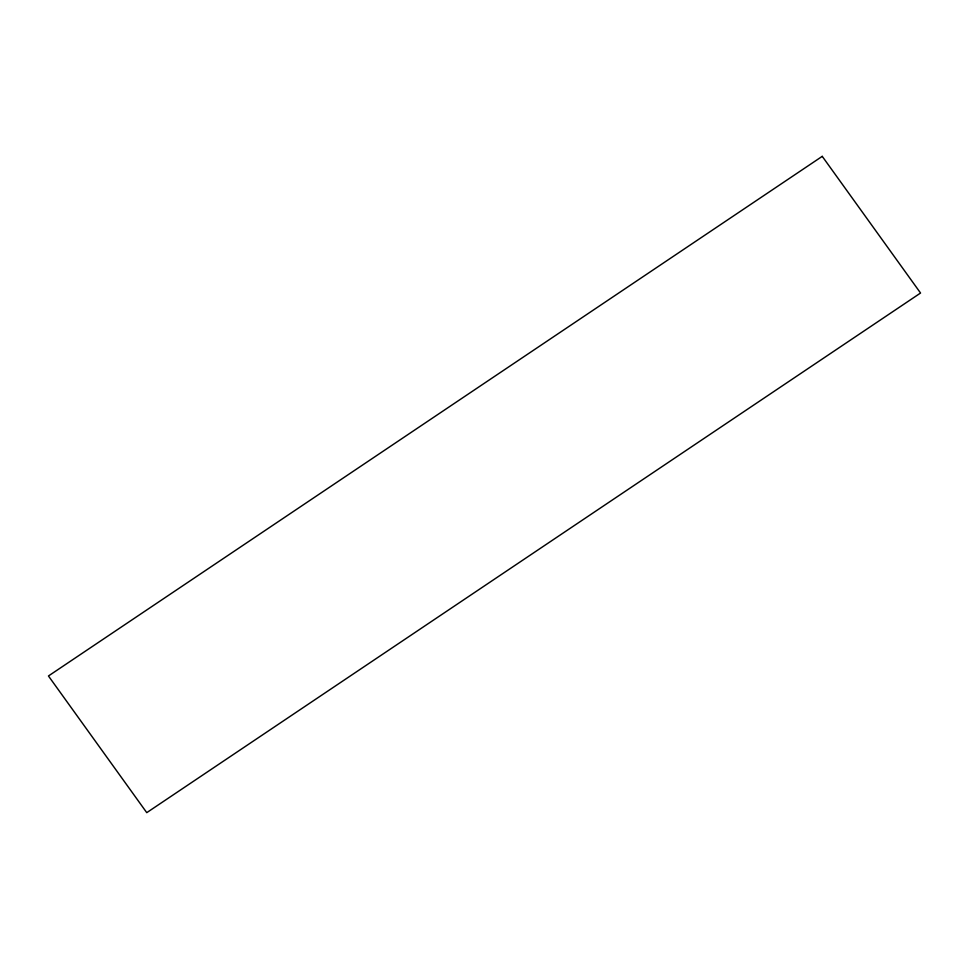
<?xml version="1.0" encoding="UTF-8"?>
<svg xmlns="http://www.w3.org/2000/svg" width="969" height="969" viewBox="0 0 969 969"><rect width="100%" height="100%" fill="white"/><g stroke="black" fill="none" stroke-linecap="round" stroke-linejoin="round"><path stroke-width="1.45" d="M822.245 156.348L48.45 675.974L146.755 812.652L920.55 293.026L822.245 156.348"/></g></svg>
